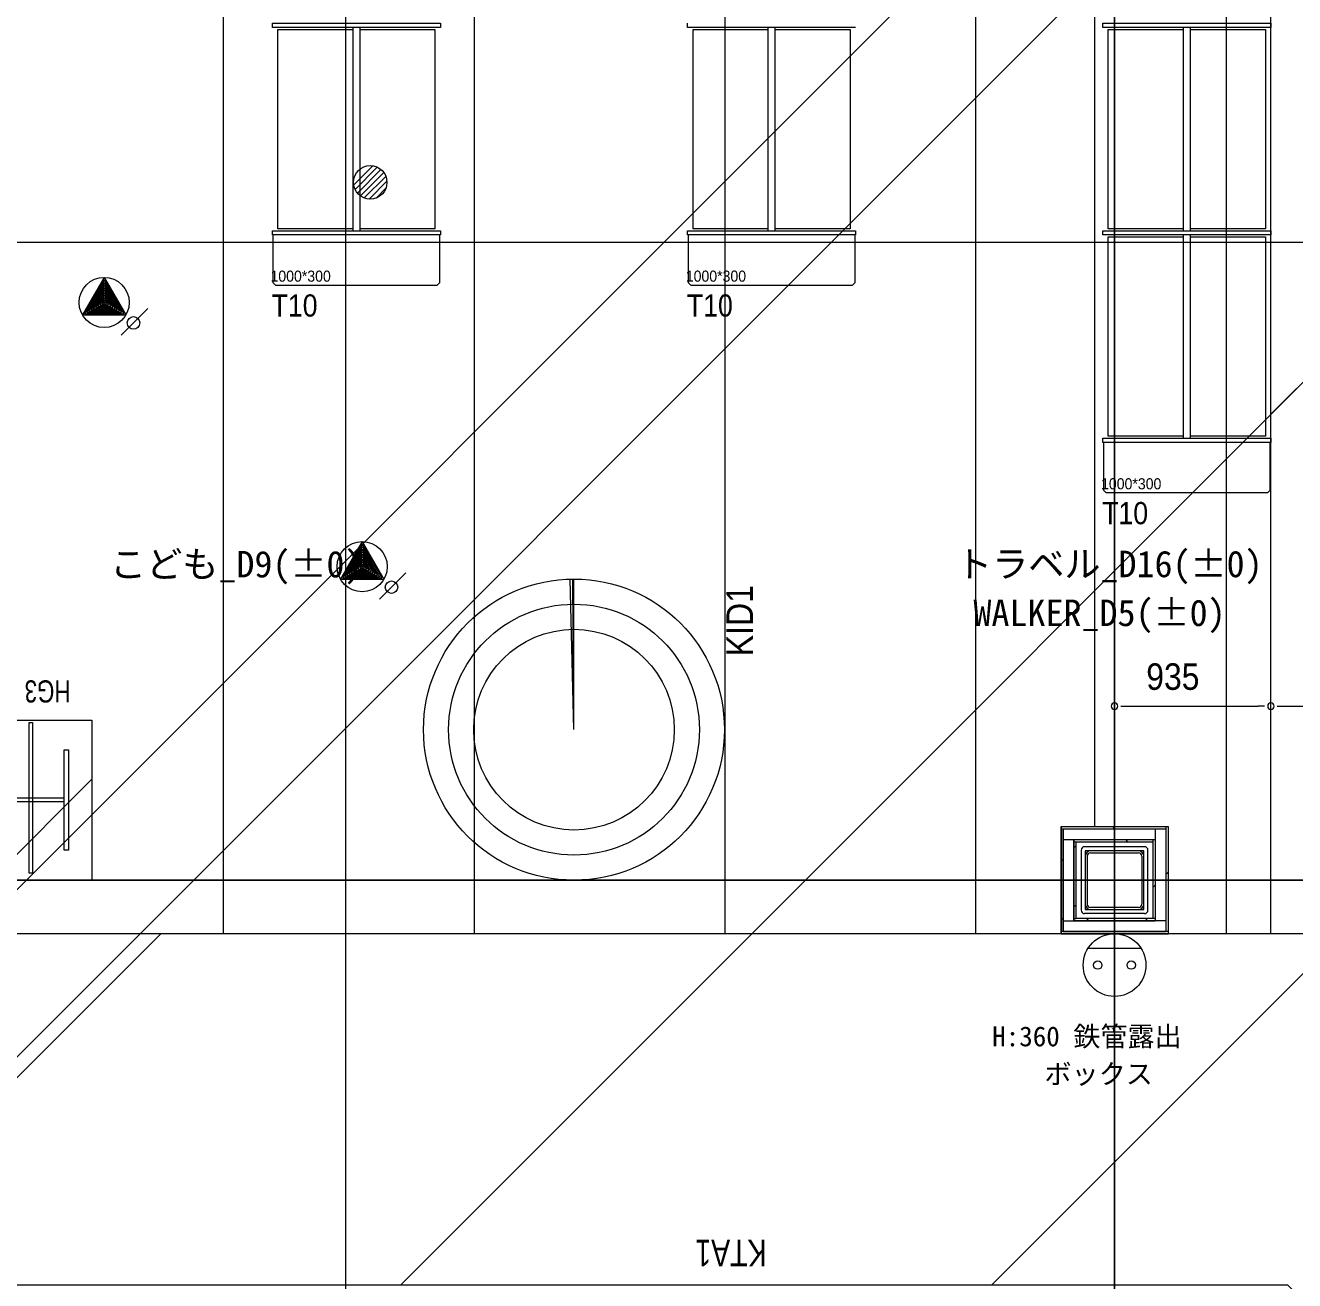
# Model space of a CAD drawing. Units: millimetres at full size, sheet at 1:100. Extents: x 3352 to 127672, y -40372 to 101181.
# Drawn here: x 45454 to 53047, y -2707 to 4798 of the extents above; entities that cross this region are included whole.
import ezdxf
from ezdxf.enums import TextEntityAlignment as Align

# ---------------------------------------------------------------- set-up
doc = ezdxf.new("R2010")
doc.units = ezdxf.units.MM
doc.header["$LTSCALE"] = 100
doc.header["$PDMODE"] = 32
doc.header["$PDSIZE"] = 50
doc.linetypes.add('CHAIN2', pattern=[12, 9, -1, 1, -1])
doc.layers.add('0-0', color=134, linetype='Continuous', lineweight=18)
doc.styles.add('Geneva', font='')
doc.styles.add('MS UI Gothic', font='')
doc.styles.add('ＭＳ ゴシック', font='')
doc.styles.get('Geneva').set_extended_font_data('Geneva')
doc.styles.get('MS UI Gothic').set_extended_font_data('MS UI Gothic')
doc.styles.get('ＭＳ ゴシック').set_extended_font_data('MS Gothic')

msp = doc.modelspace()

# ---------------------------------------------------------------- linework, layer by layer
at = {"layer": '0-0', "color": 47}
for p, q in [((47369.8, 13184.6), (47369.8, -34300.8)), ((51969.8, 11057), (51969.8, -18478.1)), ((47418.8, 3844.1), (47532.6, 3958)), ((47426.9, 3816.9), (47559.8, 3949.8)), ((47440.6, 3795.3), (47581.4, 3936.1)), ((47458.9, 3778.2), (47598.6, 3917.8)), ((47481.8, 3765.7), (47611, 3894.9)), ((47510.8, 3759.3), (47617.4, 3866)), ((47551.9, 3765.2), (47611.6, 3824.8)), ((3351.7, 3501.7), (91067.1, 3501.7)), ((45925.8, 3276), (45808.8, 3073.5)), ((45925.8, 3291), (46055.7, 3066)), ((45925.8, 3276), (46042.7, 3073.5)), ((45819.7, 3247.1), (45819.7, 3247.1)), ((45925.8, 3261), (45821.8, 3081)), ((45925.8, 3246), (45834.8, 3088.5)), ((45925.8, 3231), (45847.8, 3096)), ((45925.8, 3216), (45860.8, 3103.5)), ((45925.8, 3201), (45873.8, 3111)), ((45925.8, 3261), (46029.7, 3081)), ((45925.8, 3246), (46016.7, 3088.5)), ((45925.8, 3231), (46003.7, 3096)), ((45925.8, 3216), (45990.7, 3103.5)), ((45925.8, 3201), (45977.7, 3111)), ((46031.8, 3247.1), (46031.8, 3247.1)), ((45775.8, 3141), (45775.8, 3141)), ((45925.8, 3186), (45886.8, 3118.5)), ((45886.8, 3118.5), (45964.7, 3118.5)), ((45925.8, 3171), (45899.8, 3126)), ((45899.8, 3126), (45951.7, 3126)), ((45925.8, 3156), (45912.8, 3133.5)), ((45912.8, 3133.5), (45938.8, 3133.5)), ((45925.8, 3186), (45964.7, 3118.5)), ((45925.8, 3171), (45951.7, 3126)), ((45925.8, 3156), (45938.8, 3133.5)), ((46075.8, 3141), (46075.8, 3141)), ((45808.8, 3073.5), (46042.7, 3073.5)), ((45821.8, 3081), (46029.7, 3081)), ((45834.8, 3088.5), (46016.7, 3088.5)), ((45847.8, 3096), (46003.7, 3096)), ((45860.8, 3103.5), (45990.7, 3103.5)), ((45873.8, 3111), (45977.7, 3111)), ((46186.7, 3104.1), (46028.4, 2945.8)), ((45819.7, 3034.9), (45819.7, 3034.9)), ((45925.8, 2991), (45925.8, 2991)), ((46031.8, 3034.9), (46031.8, 3034.9)), ((47469.2, 1696.3), (47352.3, 1493.8)), ((47469.2, 1681.3), (47365.3, 1501.3)), ((47469.2, 1711.3), (47599.1, 1486.3)), ((47469.2, 1696.3), (47586.1, 1493.8)), ((47469.2, 1681.3), (47573.1, 1501.3)), ((47363.1, 1667.3), (47363.1, 1667.3)), ((47469.2, 1666.3), (47378.3, 1508.8)), ((47469.2, 1651.3), (47391.3, 1516.3)), ((47469.2, 1636.3), (47404.2, 1523.8)), ((47469.2, 1621.3), (47417.2, 1531.3)), ((47469.2, 1606.3), (47430.2, 1538.8)), ((47469.2, 1666.3), (47560.1, 1508.8)), ((47469.2, 1651.3), (47547.1, 1516.3)), ((47469.2, 1636.3), (47534.1, 1523.8)), ((47469.2, 1621.3), (47521.2, 1531.3)), ((47469.2, 1606.3), (47508.2, 1538.8)), ((47575.3, 1667.3), (47575.3, 1667.3)), ((47319.2, 1561.3), (47319.2, 1561.3)), ((47404.2, 1523.8), (47534.1, 1523.8)), ((47417.2, 1531.3), (47521.2, 1531.3)), ((47430.2, 1538.8), (47508.2, 1538.8)), ((47469.2, 1591.3), (47443.2, 1546.3)), ((47443.2, 1546.3), (47495.2, 1546.3)), ((47469.2, 1576.3), (47456.2, 1553.8)), ((47456.2, 1553.8), (47482.2, 1553.8)), ((47469.2, 1591.3), (47495.2, 1546.3)), ((47469.2, 1576.3), (47482.2, 1553.8)), ((47730.2, 1524.4), (47571.9, 1366.1)), ((47619.2, 1561.3), (47619.2, 1561.3)), ((47352.3, 1493.8), (47586.1, 1493.8)), ((47363.1, 1455.2), (47363.1, 1455.2)), ((47365.3, 1501.3), (47573.1, 1501.3)), ((47378.3, 1508.8), (47560.1, 1508.8)), ((47391.3, 1516.3), (47547.1, 1516.3)), ((47575.3, 1455.2), (47575.3, 1455.2)), ((47469.2, 1411.3), (47469.2, 1411.3)), ((51649.8, 6.7), (51649.8, -633.3)), ((51649.8, 6.7), (52289.8, 6.7)), ((52289.8, 6.7), (52289.8, -633.3)), ((51662.3, -5.8), (51662.3, -620.8)), ((51662.3, -5.8), (52277.3, -5.8)), ((51727.3, -70.8), (51727.3, -555.8)), ((51727.3, -70.8), (52212.3, -70.8)), ((52212.3, -70.8), (52212.3, -555.8)), ((52277.3, -5.8), (52277.3, -620.8)), ((51826.8, -150.3), (52112.8, -150.3)), ((51806.8, -170.3), (51806.8, -456.3)), ((52132.8, -170.3), (52132.8, -456.3)), ((18347.6, -313.3), (91067.1, -313.3)), ((52112.8, -476.3), (51826.8, -476.3)), ((51727.3, -555.8), (52212.3, -555.8)), ((51649.8, -633.3), (52289.8, -633.3)), ((51662.3, -620.8), (52277.3, -620.8))]:
    msp.add_line(p, q, dxfattribs=at)
at = {"layer": '0-0', "color": 5}
for p, q in [((58716.4, 12942.2), (42469.8, -3304.4)), ((59716.4, 12942.2), (43469.8, -3304.4)), ((59716.4, 12942.2), (43469.8, -3304.4))]:
    msp.add_line(p, q, dxfattribs=at)
at = {"layer": '0-0'}
for p, q in [((51969.8, -18478.1), (51969.8, 11057)), ((47414.3, 3569.7), (47414.3, 4785.7)), ((47454.3, 4785.7), (47454.3, 3569.7)), ((49898.5, 3569.7), (49898.5, 4785.7)), ((49938.5, 4785.7), (49938.5, 3569.7)), ((52382.7, 3569.7), (52382.7, 4785.7)), ((52422.7, 4785.7), (52422.7, 3569.7)), ((47904.3, 3581.7), (47454.3, 3581.7)), ((50388.5, 3581.7), (49938.5, 3581.7)), ((52872.7, 3581.7), (52422.7, 3581.7)), ((52382.7, 2328.7), (52382.7, 3544.7)), ((52422.7, 3544.7), (52422.7, 2328.7)), ((52872.7, 2340.7), (52422.7, 2340.7)), ((52046, 727.2), (52829, 727.2)), ((52905.2, 422.1), (52905.2, 727.2)), ((52981.5, 727.2), (54429, 727.2)), ((45287.3, 179.2), (45687.3, 179.2)), ((45687.3, 154.2), (45287.3, 154.2)), ((51649.8, -633.3), (51649.8, 6.7)), ((51649.8, 6.7), (52289.8, 6.7)), ((51971.8, -5.8), (51959.3, 6.7)), ((52277.3, 6.7), (52277.3, -5.8)), ((52289.8, 6.7), (52289.8, -633.3)), ((51649.8, -5.8), (51662.3, -5.8)), ((51662.3, -620.8), (51662.3, -5.8)), ((51662.3, -5.8), (52277.3, -5.8)), ((51662.3, -70.8), (51727.3, -70.8)), ((51727.3, -555.8), (51727.3, -70.8)), ((51727.3, -70.8), (52212.3, -70.8)), ((52049.3, -83.3), (52036.8, -70.8)), ((52199.8, -70.8), (52199.8, -83.3)), ((52212.3, -5.8), (52212.3, -70.8)), ((52212.3, -70.8), (52212.3, -555.8)), ((52277.3, -5.8), (52277.3, -620.8)), ((51727.3, -83.3), (51739.8, -83.3)), ((51739.8, -107.6), (51727.3, -120.1)), ((51739.8, -543.3), (51739.8, -83.3)), ((51739.8, -83.3), (52199.8, -83.3)), ((51769.8, -133.3), (51769.8, -493.3)), ((52149.8, -113.3), (51789.8, -113.3)), ((52169.8, -493.3), (52169.8, -133.3)), ((52199.8, -83.3), (52199.8, -543.3)), ((51662.3, -185.1), (51649.8, -197.6)), ((52277.3, -277.2), (52289.8, -264.7)), ((91067.1, -313.3), (18347.6, -313.3)), ((91067.1, -313.3), (18347.6, -313.3)), ((91067.1, -313.3), (18347.6, -313.3)), ((91067.1, -313.3), (18347.6, -313.3)), ((91067.1, -313.3), (18347.6, -313.3)), ((91067.1, -313.3), (18347.6, -313.3)), ((52199.8, -354.7), (52212.3, -342.2)), ((51739.8, -461.2), (51727.3, -473.7)), ((52149.8, -513.3), (51789.8, -513.3)), ((51662.3, -538.7), (51649.8, -551.2)), ((51662.3, -555.8), (51727.3, -555.8)), ((51727.3, -543.3), (51739.8, -543.3)), ((52212.3, -555.8), (51727.3, -555.8)), ((52199.8, -543.3), (51739.8, -543.3)), ((51802.2, -543.3), (51814.7, -555.8)), ((52155.7, -543.3), (52168.2, -555.8)), ((52212.3, -543.3), (52199.8, -543.3)), ((52277.3, -555.8), (52212.3, -555.8)), ((54505.2, -633.3), (32775.8, -633.3)), ((54505.2, -633.3), (32775.8, -633.3)), ((54505.2, -633.3), (32775.8, -633.3)), ((54505.2, -633.3), (32775.8, -633.3)), ((51662.3, -620.8), (51649.8, -620.8)), ((52289.8, -633.3), (51649.8, -633.3)), ((52277.3, -620.8), (51662.3, -620.8)), ((52289.8, -620.8), (52277.3, -620.8))]:
    msp.add_line(p, q, dxfattribs=at)
at = {"layer": '0-0', "linetype": 'CHAIN2'}
for p, q in [((51969.8, 11057), (51969.8, -18478.1)), ((18347.6, -313.3), (91067.1, -313.3)), ((18347.6, -313.3), (91067.1, -313.3))]:
    msp.add_line(p, q, dxfattribs=at)
at = {"layer": '0-0', "color": 3}
for p, q in [((51849.8, 8241.7), (51849.8, 6.7)), ((45851.8, 290), (45248.4, -313.3))]:
    msp.add_line(p, q, dxfattribs=at)
at = {"layer": '0-0', "color": 6}
msp.add_line((51849.8, 8241.7), (51849.8, 6.7), dxfattribs=at)
at = {"layer": '0-0', "color": 254}
for p, q in [((46640.5, -633.3), (46640.5, 8151.7)), ((48140.5, -633.3), (48140.5, 8151.7)), ((49640.5, -633.3), (49640.5, 8151.7)), ((51140.5, -633.3), (51140.5, 8151.7)), ((52640.5, -633.3), (52640.5, 8151.7))]:
    msp.add_line(p, q, dxfattribs=at)
at = {"layer": '0-0', "color": 150}
msp.add_line((52905.2, -633.3), (52905.2, 6051.7), dxfattribs=at)
at = {"layer": '0-0', "color": 7}
msp.add_line((49799.9, -633.3), (54505.2, 4072.1), dxfattribs=at)
at = {"layer": '0-0', "color": 140}
for p, q in [((52905.2, 2472.1), (54505.2, 4072.1)), ((44164.3, -2733.3), (46264.3, -633.3)), ((47699.9, -2733.3), (49799.9, -633.3)), ((51235.4, -2733.3), (53335.4, -633.3))]:
    msp.add_line(p, q, dxfattribs=at)
at = {"layer": '0-0', "color": 8}
for p, q in [((48736.3, 586.7), (48713.7, 1486.4)), ((48736.3, 586.7), (48730.3, 1486.7)), ((48736.3, 586.7), (48736.3, 1486.7)), ((52007.9, 727.2), (52046, 727.2)), ((52867.1, 727.2), (52829, 727.2)), ((52943.4, 727.2), (52981.5, 727.2))]:
    msp.add_line(p, q, dxfattribs=at)
at = {"layer": '0-0', "color": 4}
for p, q in [((51769.8, -133.3), (51769.8, -493.3)), ((52149.8, -113.3), (51789.8, -113.3)), ((52169.8, -493.3), (52169.8, -133.3)), ((52149.8, -513.3), (51789.8, -513.3))]:
    msp.add_line(p, q, dxfattribs=at)
at = {"layer": '0-0', "color": 253}
msp.add_line((47699.9, -2733.3), (49799.9, -633.3), dxfattribs=at)
at = {"layer": '0-0', "color": 230}
msp.add_line((51811.2, -720.8), (52128.4, -720.8), dxfattribs=at)
at = {"layer": '0-0'}
for points in [[(47936.8, 4810.7), (47936.8, 4785.7), (46931.8, 4785.7), (46931.8, 4810.7)], [(51900.2, 4785.7), (51900.2, 4810.7), (52905.2, 4810.7), (52905.2, 4785.7)], [(47936.8, 3569.7), (47936.8, 3544.7), (46931.8, 3544.7), (46931.8, 3569.7)], [(50421, 3569.7), (50421, 3544.7), (49416, 3544.7), (49416, 3569.7)], [(51900.2, 3544.7), (51900.2, 3569.7), (52905.2, 3569.7), (52905.2, 3544.7)], [(46935.3, 3545.2), (46935.3, 3260.2), (46950.3, 3245.2), (47918.3, 3245.2), (47933.3, 3260.2), (47933.3, 3545.2)], [(49419.5, 3545.2), (49419.5, 3260.2), (49434.5, 3245.2), (50402.5, 3245.2), (50417.5, 3260.2), (50417.5, 3545.2)], [(52905.2, 2303.7), (51900.2, 2303.7), (51900.2, 2328.7), (52905.2, 2328.7)], [(45497.3, -270.8), (45477.3, -270.8), (45477.3, 629.2), (45497.3, 629.2)], [(45712.3, -133.3), (45687.3, -133.3), (45687.3, 466.7), (45712.3, 466.7)], [(51794.8, -138.3), (51794.8, -488.3), (52144.8, -488.3), (52144.8, -138.3)]]:
    msp.add_lwpolyline(points, close=True, dxfattribs=at)
for points in [[(50421, 4785.7), (49416, 4785.7), (49416, 4810.7)], [(47414.3, 3581.7), (46964.3, 3581.7), (46964.3, 4773.7), (47414.3, 4773.7)], [(47454.3, 4773.7), (47904.3, 4773.7), (47904.3, 3581.7)], [(49898.5, 3581.7), (49448.5, 3581.7), (49448.5, 4773.7), (49898.5, 4773.7)], [(49938.5, 4773.7), (50388.5, 4773.7), (50388.5, 3581.7)], [(52382.7, 3581.7), (51932.7, 3581.7), (51932.7, 4773.7), (52382.7, 4773.7)], [(52422.7, 4773.7), (52872.7, 4773.7), (52872.7, 3581.7)], [(52382.7, 2340.7), (51932.7, 2340.7), (51932.7, 3532.7), (52382.7, 3532.7)], [(52422.7, 3532.7), (52872.7, 3532.7), (52872.7, 2340.7)], [(51903.7, 2303.7), (51903.7, 2018.7), (51918.7, 2003.7), (52886.7, 2003.7), (52901.7, 2018.7), (52901.7, 2303.7)]]:
    msp.add_lwpolyline(points, dxfattribs=at)
at = {"layer": '0-0', "color": 47}
for points in [[(45925.8, 3291), (45795.9, 3066), (46055.7, 3066)], [(47469.2, 1711.3), (47339.3, 1486.3), (47599.1, 1486.3)]]:
    msp.add_lwpolyline(points, dxfattribs=at)
at = {"layer": '0-0', "color": 3}
msp.add_lwpolyline([(43289.8, 642.9), (45851.8, 642.9), (45851.8, -313.3), (43289.8, -313.3)], close=True, dxfattribs=at)
at = {"layer": '0-0', "color": 150}
msp.add_lwpolyline([(34258.6, -2733.3), (53005.2, -2733.3), (54505.2, -4233.3), (54505.2, -14593.3), (56605.2, -14593.3), (56605.2, -2733.3), (54505.2, -633.3), (32775.8, -633.3)], dxfattribs=at)
at = {"layer": '0-0', "color": 47}
for centre, radius in [((47517.6, 3859.1), 100), ((45925.8, 3141), 150), ((46101.2, 3018.6), 37.5), ((47469.2, 1561.3), 150), ((47644.7, 1438.8), 37.5)]:
    msp.add_circle(centre, radius, dxfattribs=at)
at = {"layer": '0-0'}
for radius in [900, 750, 600]:
    msp.add_circle((48736.3, 586.7), radius, dxfattribs=at)
at = {"layer": '0-0', "color": 230}
for centre, radius in [((51969.8, -820.8), 187.5), ((51869.8, -820.8), 25), ((52069.8, -820.8), 25)]:
    msp.add_circle(centre, radius, dxfattribs=at)
at = {"layer": '0-0', "color": 8}
for centre, start, end in [((51969.8, 727.2), 0, 180), ((51969.8, 727.2), 180, 0), ((52905.2, 727.2), 0, 180), ((52905.2, 727.2), 0, 180), ((52905.2, 727.2), 180, 0), ((52905.2, 727.2), 180, 0)]:
    msp.add_arc(centre, 19.1, start, end, dxfattribs=at)
at = {"layer": '0-0', "color": 4}
for centre, start, end in [((51789.8, -133.3), 90, 180), ((52149.8, -133.3), 0, 90), ((51789.8, -493.3), 180, 270), ((52149.8, -493.3), 270, 0)]:
    msp.add_arc(centre, 20, start, end, dxfattribs=at)
at = {"layer": '0-0'}
for centre, start, end in [((51789.8, -133.3), 90, 180), ((52149.8, -133.3), 0, 90), ((51789.8, -493.3), 180, 270), ((52149.8, -493.3), 270, 0)]:
    msp.add_arc(centre, 20, start, end, dxfattribs=at)
at = {"layer": '0-0', "color": 47}
for centre, radius, start, end in [((51826.8, -170.3), 32, 90, 180), ((51826.8, -170.3), 20, 90, 180), ((52112.8, -170.3), 32, 0, 90), ((52112.8, -170.3), 20, 0, 90), ((51826.8, -456.3), 32, 180, 270), ((51826.8, -456.3), 20, 180, 270), ((52112.8, -456.3), 20, 270, 0), ((52112.8, -456.3), 32, 270, 0)]:
    msp.add_arc(centre, radius, start, end, dxfattribs=at)
for p in [(45925.8, 3141), (47469.2, 1561.3)]:
    msp.add_point(p, dxfattribs=at)

# ---------------------------------------------------------------- texts
at = {"layer": '0-0', "color": 8, "style": 'MS UI Gothic', "width": 0.95}
for p in [(46920.8, 3245.2), (49405.1, 3245.2), (51889.3, 2003.7)]:
    msp.add_text('1000*300', height=66.3, dxfattribs=at).set_placement(p, align=Align.BOTTOM_LEFT)
at = {"layer": '0-0', "color": 191, "style": 'MS UI Gothic', "width": 0.9}
for p in [(46927.3, 3016.8), (49411.5, 3016.8), (51895.8, 1775.3)]:
    msp.add_text('T10', height=132.6, dxfattribs=at).set_placement(p, align=Align.BOTTOM_LEFT)
at = {"layer": '0-0', "style": 'ＭＳ ゴシック'}
for s, p in [('こども_D9(±0)', (45960.8, 1449.6)), ('トラベル_D16(±0)', (51021.6, 1450.7)), ('WALKER_D5(±0)', (51125.7, 1158.5))]:
    msp.add_text(s, height=158.4, dxfattribs=at).set_placement(p, align=Align.BOTTOM_LEFT)
at = {"layer": '0-0', "color": 191, "style": 'MS UI Gothic'}
for s, height, rotation, width, p in [('KID1', 159.1, 90, 0.9, (49854.7, 1025.5)), ('HG3', 132.6, 180, 0.75, (45724, 921.5)), ('KTA1', 159.1, 180, 0.8, (49888, -2415.8))]:
    msp.add_text(s, height=height, rotation=rotation, dxfattribs=dict(at, width=width)).set_placement(p, align=Align.BOTTOM_LEFT)
at = {"layer": '0-0', "style": 'Geneva', "width": 0.9}
msp.add_text('935', height=158.4, dxfattribs=at).set_placement((52159.7, 777.2), align=Align.BOTTOM_LEFT)
at = {"layer": '0-0', "color": 230, "style": 'ＭＳ ゴシック'}
for s, p in [('H:360 鉄管露出', (51238.2, -1342.3)), ('ボックス', (51550.9, -1566.7))]:
    msp.add_text(s, height=118.8, dxfattribs=at).set_placement(p, align=Align.BOTTOM_LEFT)

doc.saveas('drawing.dxf')
